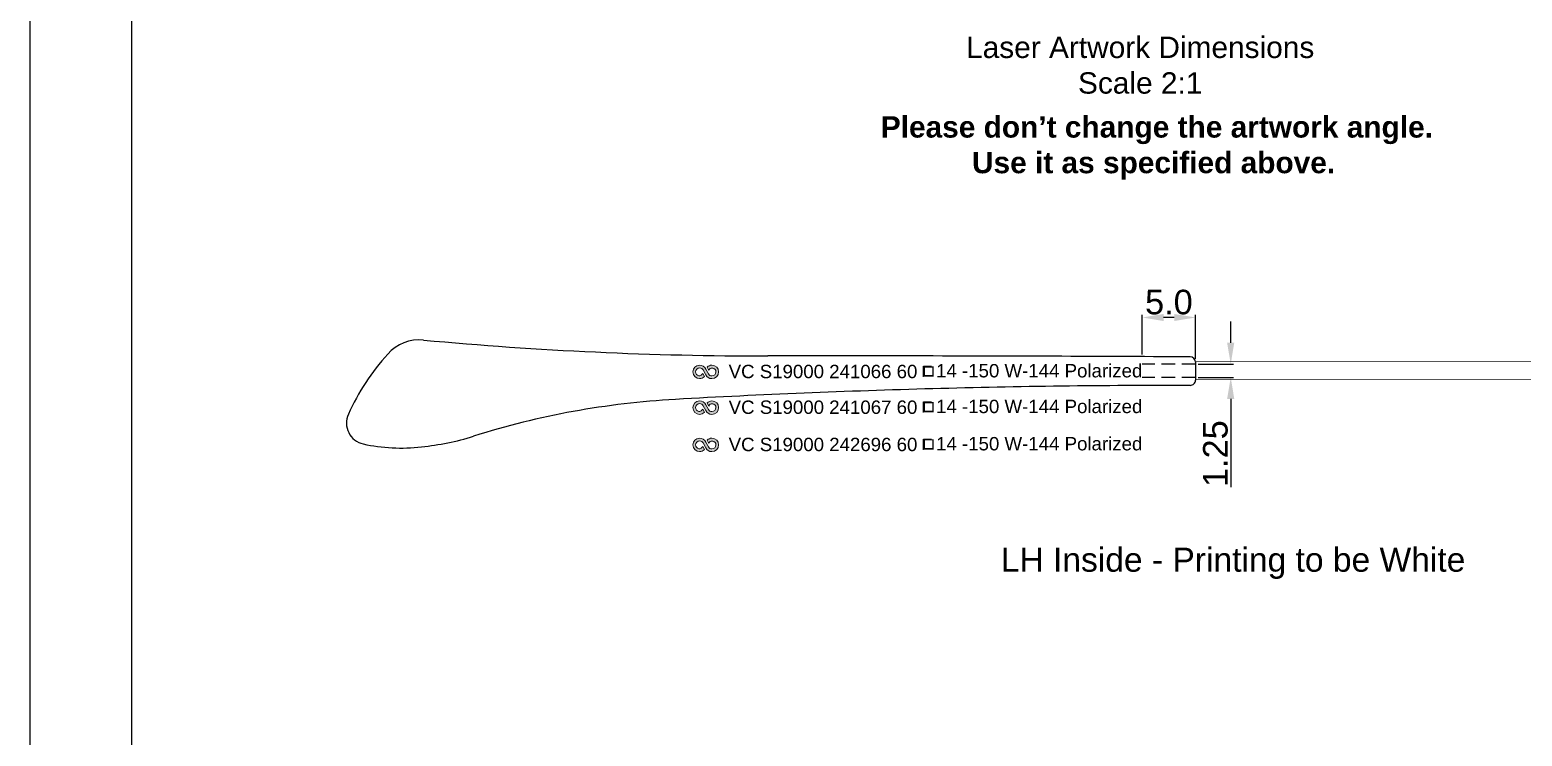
# Model space of a CAD drawing. Header units: millimetres. Extents: x 1186 to 2336, y 1181 to 1549.
# Drawn here: x 1185.9 to 1325.7, y 1397.4 to 1463.5 of the extents above; entities that cross this region are included whole.
import ezdxf

# ---------------------------------------------------------------- set-up
doc = ezdxf.new("R2010")
doc.units = ezdxf.units.MM
doc.linetypes.add('HIDDEN', pattern=[9.525, 6.35, -3.175])
doc.linetypes.add('HIDDEN2', pattern=[0.1875, 0.125, -0.0625])
for name, color, linetype in [('Dimension', 3, 'Continuous'), ('Hidden Line', 1, 'HIDDEN2'), ('图层 1', 7, 'Continuous')]:
    doc.layers.add(name, color=color, linetype=linetype)
doc.layers.add('标注', color=4, linetype='Continuous', lineweight=5)
doc.layers.add('绘图层', color=7, linetype='Continuous', lineweight=15)
doc.styles.get("Standard").update_dxf_attribs({"font": 'arial.ttf'})
doc.styles.add('宋体', font='SimSun.ttf')
doc.dimstyles.new('Standard$0', dxfattribs={"dimtxt": 2.3, "dimasz": 2, "dimexe": 1, "dimexo": 1, "dimgap": 1, "dimtad": 0, "dimtih": 1, "dimtoh": 1, "dimdec": 1, "dimzin": 0, "dimdsep": 46, "dimtxsty": 'Standard', "dimcen": 0, "dimclrd": 4, "dimclre": 4, "dimclrt": 4, "dimadec": 1, "dimazin": 0, "dimtfac": 1, "dimtdec": 1, "dimtofl": 0, "dimtmove": 0, "dimatfit": 0, "dimfxl": 1, "dimtolj": 1, "dimtzin": 0, "dimarcsym": 0})

# ---------------------------------------------------------------- blocks, each defined once
blk = doc.blocks.new('*D168')
at = {"layer": 'Defpoints', "color": 0, "transparency": 16777216}
for p in [(1290.09, 1436.58), (1290.09, 1432.86), (1295.09, 1432.47)]:
    blk.add_point(p, dxfattribs=at)
at = {"layer": 'Dimension', "color": 3, "lineweight": -2, "transparency": 16777216}
for p, q in [((1290.09, 1433.11), (1290.09, 1436.83)), ((1293.09, 1436.58), (1292.09, 1436.58)), ((1295.09, 1432.72), (1295.09, 1436.83))]:
    blk.add_line(p, q, dxfattribs=at)
at = {"layer": 'Dimension', "color": 3, "transparency": 16777216}
for points in [[(1292.09, 1436.91), (1292.09, 1436.25), (1290.09, 1436.58)], [(1293.09, 1436.91), (1293.09, 1436.25), (1295.09, 1436.58)]]:
    blk.add_solid(points, dxfattribs=at)
at = {"layer": 'Dimension', "transparency": 16777216, "insert": (1292.59, 1438.01), "char_height": 2.3, "attachment_point": 5}
blk.add_mtext('\\A1;5.0', dxfattribs=at)
blk = doc.blocks.new('*D169')
at = {"layer": 'Defpoints', "color": 0, "transparency": 16777216}
for p in [(1295.09, 1432.22), (1295.09, 1430.97), (1298.38, 1430.97)]:
    blk.add_point(p, dxfattribs=at)
at = {"layer": 'Dimension', "color": 3, "lineweight": -2, "transparency": 16777216}
for p, q in [((1298.38, 1434.22), (1298.38, 1436.22)), ((1295.34, 1432.22), (1298.63, 1432.22)), ((1295.34, 1430.97), (1298.63, 1430.97)), ((1298.38, 1428.97), (1298.38, 1420.7))]:
    blk.add_line(p, q, dxfattribs=at)
at = {"layer": 'Dimension', "color": 3, "transparency": 16777216}
for points in [[(1298.04, 1434.22), (1298.71, 1434.22), (1298.38, 1432.22)], [(1298.04, 1428.97), (1298.71, 1428.97), (1298.38, 1430.97)]]:
    blk.add_solid(points, dxfattribs=at)
at = {"layer": 'Dimension', "transparency": 16777216, "insert": (1296.95, 1423.84), "char_height": 2.3, "attachment_point": 5, "rotation": 90}
blk.add_mtext('\\A1;1.25', dxfattribs=at)

msp = doc.modelspace()

# ---------------------------------------------------------------- hatches: boundary and pattern name
at = {"lineweight": 5}
h = msp.add_hatch(color=256, dxfattribs=at)
h.dxf.hatch_style = 1
edge = h.paths.add_edge_path()
edge.add_spline(control_points=[(1249.80316, 1431.11148), (1249.65929, 1431.11148), (1249.54084, 1431.18558), (1249.47988, 1431.30894), (1249.47988, 1431.30894), (1249.22826, 1431.75817), (1249.22826, 1431.75817)], knot_values=[8, 8, 8, 8, 9, 9, 9, 10, 10, 10, 10], degree=3, periodic=0)
edge.add_spline(control_points=[(1249.22826, 1431.75817), (1249.1205, 1431.97383), (1248.90469, 1432.11756), (1248.65336, 1432.11756)], knot_values=[10, 10, 10, 10, 11, 11, 11, 11], degree=3, periodic=0)
edge.add_spline(control_points=[(1248.65336, 1432.11756), (1248.29397, 1432.11756), (1248.02443, 1431.83011), (1248.02443, 1431.48878)], knot_values=[11, 11, 11, 11, 12, 12, 12, 12], degree=3, periodic=0)
edge.add_spline(control_points=[(1248.02443, 1431.48878), (1248.02443, 1431.14731), (1248.31188, 1430.85971), (1248.65336, 1430.85971)], knot_values=[12, 12, 12, 12, 13, 13, 13, 13], degree=3, periodic=0)
edge.add_spline(control_points=[(1248.65336, 1430.85971), (1248.81485, 1430.85971), (1248.97663, 1430.93165), (1249.08467, 1431.03955)], knot_values=[13, 13, 13, 13, 14, 14, 14, 14], degree=3, periodic=0)
edge.add_spline(control_points=[(1249.08467, 1431.03955), (1249.08468, 1431.03955), (1249.10259, 1431.05746), (1249.10259, 1431.05746)], knot_values=[14.00001, 14.00001, 14.00001, 14.00001, 14.99999, 14.99999, 14.99999, 14.99999], degree=3, periodic=0)
edge.add_spline(control_points=[(1249.10259, 1431.05746), (1249.10259, 1431.05746), (1249.10259, 1431.05746), (1249.10259, 1431.05746), (1249.10259, 1431.05746), (1248.94081, 1431.34505), (1248.94081, 1431.34505)], knot_values=[14.99999, 14.99999, 14.99999, 14.99999, 15, 15, 15, 15.99999, 15.99999, 15.99999, 15.99999], degree=3, periodic=0)
edge.add_spline(control_points=[(1248.94081, 1431.34505), (1248.94081, 1431.34505), (1248.92261, 1431.30894), (1248.92261, 1431.30894)], knot_values=[16.00001, 16.00001, 16.00001, 16.00001, 17, 17, 17, 17], degree=3, periodic=0)
edge.add_spline(control_points=[(1248.92261, 1431.30894), (1248.91018, 1431.28771), (1248.88678, 1431.25521), (1248.86887, 1431.23715)], knot_values=[17, 17, 17, 17, 18, 18, 18, 18], degree=3, periodic=0)
edge.add_spline(control_points=[(1248.86887, 1431.23715), (1248.79722, 1431.14731), (1248.68918, 1431.11148), (1248.58142, 1431.12939)], knot_values=[18, 18, 18, 18, 19, 19, 19, 19], degree=3, periodic=0)
edge.add_spline(control_points=[(1248.58142, 1431.12939), (1248.40173, 1431.16522), (1248.27606, 1431.32714), (1248.27606, 1431.48878)], knot_values=[19, 19, 19, 19, 20, 20, 20, 20], degree=3, periodic=0)
edge.add_spline(control_points=[(1248.27606, 1431.48878), (1248.27606, 1431.68638), (1248.43784, 1431.86607), (1248.65336, 1431.86607)], knot_values=[20, 20, 20, 20, 21, 21, 21, 21], degree=3, periodic=0)
edge.add_spline(control_points=[(1248.65336, 1431.86607), (1248.79722, 1431.86607), (1248.91943, 1431.78778), (1248.97663, 1431.66847), (1248.97663, 1431.66847), (1249.22826, 1431.21924), (1249.22826, 1431.21924)], knot_values=[21, 21, 21, 21, 22, 22, 22, 23, 23, 23, 23], degree=3, periodic=0)
edge.add_spline(control_points=[(1249.22826, 1431.21924), (1249.33601, 1431.00358), (1249.55182, 1430.85971), (1249.80316, 1430.85971)], knot_values=[23, 23, 23, 23, 24, 24, 24, 24], degree=3, periodic=0)
edge.add_spline(control_points=[(1249.80316, 1430.85971), (1250.16254, 1430.85971), (1250.43208, 1431.14731), (1250.43208, 1431.48878)], knot_values=[24, 24, 24, 24, 25, 25, 25, 25], degree=3, periodic=0)
edge.add_spline(control_points=[(1250.43208, 1431.48878), (1250.45028, 1431.84802), (1250.16254, 1432.11756), (1249.80316, 1432.11756)], knot_values=[25, 25, 25, 25, 26, 26, 26, 26], degree=3, periodic=0)
edge.add_spline(control_points=[(1249.80316, 1432.11756), (1249.64166, 1432.11756), (1249.47988, 1432.04577), (1249.37184, 1431.93801)], knot_values=[0, 0, 0, 0, 1, 1, 1, 1], degree=3, periodic=0)
edge.add_spline(control_points=[(1249.37184, 1431.93801), (1249.37184, 1431.93801), (1249.35392, 1431.91995), (1249.35392, 1431.91995)], knot_values=[1.00001, 1.00001, 1.00001, 1.00001, 1.99999, 1.99999, 1.99999, 1.99999], degree=3, periodic=0)
edge.add_spline(control_points=[(1249.35392, 1431.91995), (1249.35392, 1431.91995), (1249.35392, 1431.91995), (1249.35392, 1431.91995), (1249.35392, 1431.91995), (1249.5157, 1431.63251), (1249.51571, 1431.6325)], knot_values=[1.99999, 1.99999, 1.99999, 1.99999, 2, 2, 2, 2.99999, 2.99999, 2.99999, 2.99999], degree=3, periodic=0)
edge.add_spline(control_points=[(1249.51571, 1431.6325), (1249.51571, 1431.6325), (1249.53362, 1431.66847), (1249.53362, 1431.66847)], knot_values=[3.00001, 3.00001, 3.00001, 3.00001, 4, 4, 4, 4], degree=3, periodic=0)
edge.add_spline(control_points=[(1249.53362, 1431.66847), (1249.55211, 1431.70184), (1249.56973, 1431.72235), (1249.58764, 1431.74026)], knot_values=[4, 4, 4, 4, 5, 5, 5, 5], degree=3, periodic=0)
edge.add_spline(control_points=[(1249.58764, 1431.74026), (1249.67749, 1431.83011), (1249.76733, 1431.86607), (1249.87509, 1431.84802)], knot_values=[5, 5, 5, 5, 6, 6, 6, 6], degree=3, periodic=0)
edge.add_spline(control_points=[(1249.87509, 1431.84802), (1250.05478, 1431.81205), (1250.18045, 1431.66847), (1250.18045, 1431.48878)], knot_values=[6, 6, 6, 6, 7, 7, 7, 7], degree=3, periodic=0)
edge.add_spline(control_points=[(1250.18045, 1431.48878), (1250.18045, 1431.29117), (1250.01867, 1431.11148), (1249.80316, 1431.11148)], knot_values=[7, 7, 7, 7, 8, 8, 8, 8], degree=3, periodic=0)
h = msp.add_hatch(color=256, dxfattribs=at)
h.dxf.hatch_style = 1
h.paths.add_polyline_path([(1270.57601, 1432.02411), (1269.58815, 1432.02411), (1269.58815, 1431.03625), (1270.57601, 1431.03625)])
h.paths.add_polyline_path([(1270.45303, 1431.90113), (1269.71113, 1431.90113), (1269.71113, 1431.15923), (1270.45303, 1431.15923)], flags=16)
h = msp.add_hatch(color=256, dxfattribs=at)
h.dxf.hatch_style = 1
edge = h.paths.add_edge_path()
edge.add_spline(control_points=[(1249.80316, 1427.77142), (1249.65929, 1427.77142), (1249.54084, 1427.84552), (1249.47988, 1427.96888), (1249.47988, 1427.96888), (1249.22826, 1428.41811), (1249.22826, 1428.41811)], knot_values=[8, 8, 8, 8, 9, 9, 9, 10, 10, 10, 10], degree=3, periodic=0)
edge.add_spline(control_points=[(1249.22826, 1428.41811), (1249.1205, 1428.63377), (1248.90469, 1428.7775), (1248.65336, 1428.7775)], knot_values=[10, 10, 10, 10, 11, 11, 11, 11], degree=3, periodic=0)
edge.add_spline(control_points=[(1248.65336, 1428.7775), (1248.29397, 1428.7775), (1248.02443, 1428.49005), (1248.02443, 1428.14872)], knot_values=[11, 11, 11, 11, 12, 12, 12, 12], degree=3, periodic=0)
edge.add_spline(control_points=[(1248.02443, 1428.14872), (1248.02443, 1427.80725), (1248.31188, 1427.51965), (1248.65336, 1427.51965)], knot_values=[12, 12, 12, 12, 13, 13, 13, 13], degree=3, periodic=0)
edge.add_spline(control_points=[(1248.65336, 1427.51965), (1248.81485, 1427.51965), (1248.97663, 1427.59159), (1249.08467, 1427.69949)], knot_values=[13, 13, 13, 13, 14, 14, 14, 14], degree=3, periodic=0)
edge.add_spline(control_points=[(1249.08467, 1427.69949), (1249.08468, 1427.69949), (1249.10259, 1427.7174), (1249.10259, 1427.7174)], knot_values=[14.00001, 14.00001, 14.00001, 14.00001, 14.99999, 14.99999, 14.99999, 14.99999], degree=3, periodic=0)
edge.add_spline(control_points=[(1249.10259, 1427.7174), (1249.10259, 1427.7174), (1249.10259, 1427.7174), (1249.10259, 1427.7174), (1249.10259, 1427.7174), (1248.94081, 1428.00499), (1248.94081, 1428.00499)], knot_values=[14.99999, 14.99999, 14.99999, 14.99999, 15, 15, 15, 15.99999, 15.99999, 15.99999, 15.99999], degree=3, periodic=0)
edge.add_spline(control_points=[(1248.94081, 1428.00499), (1248.94081, 1428.00499), (1248.92261, 1427.96888), (1248.92261, 1427.96888)], knot_values=[16.00001, 16.00001, 16.00001, 16.00001, 17, 17, 17, 17], degree=3, periodic=0)
edge.add_spline(control_points=[(1248.92261, 1427.96888), (1248.91018, 1427.94765), (1248.88678, 1427.91515), (1248.86887, 1427.89709)], knot_values=[17, 17, 17, 17, 18, 18, 18, 18], degree=3, periodic=0)
edge.add_spline(control_points=[(1248.86887, 1427.89709), (1248.79722, 1427.80725), (1248.68918, 1427.77142), (1248.58142, 1427.78933)], knot_values=[18, 18, 18, 18, 19, 19, 19, 19], degree=3, periodic=0)
edge.add_spline(control_points=[(1248.58142, 1427.78933), (1248.40173, 1427.82516), (1248.27606, 1427.98708), (1248.27606, 1428.14872)], knot_values=[19, 19, 19, 19, 20, 20, 20, 20], degree=3, periodic=0)
edge.add_spline(control_points=[(1248.27606, 1428.14872), (1248.27606, 1428.34632), (1248.43784, 1428.52601), (1248.65336, 1428.52601)], knot_values=[20, 20, 20, 20, 21, 21, 21, 21], degree=3, periodic=0)
edge.add_spline(control_points=[(1248.65336, 1428.52601), (1248.79722, 1428.52601), (1248.91943, 1428.44772), (1248.97663, 1428.32841), (1248.97663, 1428.32841), (1249.22826, 1427.87918), (1249.22826, 1427.87918)], knot_values=[21, 21, 21, 21, 22, 22, 22, 23, 23, 23, 23], degree=3, periodic=0)
edge.add_spline(control_points=[(1249.22826, 1427.87918), (1249.33601, 1427.66352), (1249.55182, 1427.51965), (1249.80316, 1427.51965)], knot_values=[23, 23, 23, 23, 24, 24, 24, 24], degree=3, periodic=0)
edge.add_spline(control_points=[(1249.80316, 1427.51965), (1250.16254, 1427.51965), (1250.43208, 1427.80725), (1250.43208, 1428.14872)], knot_values=[24, 24, 24, 24, 25, 25, 25, 25], degree=3, periodic=0)
edge.add_spline(control_points=[(1250.43208, 1428.14872), (1250.45028, 1428.50796), (1250.16254, 1428.7775), (1249.80316, 1428.7775)], knot_values=[25, 25, 25, 25, 26, 26, 26, 26], degree=3, periodic=0)
edge.add_spline(control_points=[(1249.80316, 1428.7775), (1249.64166, 1428.7775), (1249.47988, 1428.70571), (1249.37184, 1428.59795)], knot_values=[0, 0, 0, 0, 1, 1, 1, 1], degree=3, periodic=0)
edge.add_spline(control_points=[(1249.37184, 1428.59795), (1249.37184, 1428.59795), (1249.35392, 1428.57989), (1249.35392, 1428.57989)], knot_values=[1.00001, 1.00001, 1.00001, 1.00001, 1.99999, 1.99999, 1.99999, 1.99999], degree=3, periodic=0)
edge.add_spline(control_points=[(1249.35392, 1428.57989), (1249.35392, 1428.57989), (1249.35392, 1428.57989), (1249.35392, 1428.57989), (1249.35392, 1428.57989), (1249.5157, 1428.29245), (1249.51571, 1428.29244)], knot_values=[1.99999, 1.99999, 1.99999, 1.99999, 2, 2, 2, 2.99999, 2.99999, 2.99999, 2.99999], degree=3, periodic=0)
edge.add_spline(control_points=[(1249.51571, 1428.29244), (1249.51571, 1428.29244), (1249.53362, 1428.32841), (1249.53362, 1428.32841)], knot_values=[3.00001, 3.00001, 3.00001, 3.00001, 4, 4, 4, 4], degree=3, periodic=0)
edge.add_spline(control_points=[(1249.53362, 1428.32841), (1249.55211, 1428.36178), (1249.56973, 1428.38229), (1249.58764, 1428.4002)], knot_values=[4, 4, 4, 4, 5, 5, 5, 5], degree=3, periodic=0)
edge.add_spline(control_points=[(1249.58764, 1428.4002), (1249.67749, 1428.49005), (1249.76733, 1428.52601), (1249.87509, 1428.50796)], knot_values=[5, 5, 5, 5, 6, 6, 6, 6], degree=3, periodic=0)
edge.add_spline(control_points=[(1249.87509, 1428.50796), (1250.05478, 1428.47199), (1250.18045, 1428.32841), (1250.18045, 1428.14872)], knot_values=[6, 6, 6, 6, 7, 7, 7, 7], degree=3, periodic=0)
edge.add_spline(control_points=[(1250.18045, 1428.14872), (1250.18045, 1427.95112), (1250.01867, 1427.77142), (1249.80316, 1427.77142)], knot_values=[7, 7, 7, 7, 8, 8, 8, 8], degree=3, periodic=0)
h = msp.add_hatch(color=256, dxfattribs=at)
h.dxf.hatch_style = 1
h.paths.add_polyline_path([(1270.57601, 1428.68405), (1269.58815, 1428.68405), (1269.58815, 1427.69619), (1270.57601, 1427.69619)])
h.paths.add_polyline_path([(1270.45303, 1428.56107), (1269.71113, 1428.56107), (1269.71113, 1427.81917), (1270.45303, 1427.81917)], flags=16)
h = msp.add_hatch(color=256, dxfattribs=at)
h.dxf.hatch_style = 1
edge = h.paths.add_edge_path()
edge.add_spline(control_points=[(1249.80316, 1424.28385), (1249.65929, 1424.28385), (1249.54084, 1424.35796), (1249.47988, 1424.48131), (1249.47988, 1424.48131), (1249.22826, 1424.93054), (1249.22826, 1424.93054)], knot_values=[8, 8, 8, 8, 9, 9, 9, 10, 10, 10, 10], degree=3, periodic=0)
edge.add_spline(control_points=[(1249.22826, 1424.93054), (1249.1205, 1425.1462), (1248.90469, 1425.28993), (1248.65336, 1425.28993)], knot_values=[10, 10, 10, 10, 11, 11, 11, 11], degree=3, periodic=0)
edge.add_spline(control_points=[(1248.65336, 1425.28993), (1248.29397, 1425.28993), (1248.02443, 1425.00248), (1248.02443, 1424.66115)], knot_values=[11, 11, 11, 11, 12, 12, 12, 12], degree=3, periodic=0)
edge.add_spline(control_points=[(1248.02443, 1424.66115), (1248.02443, 1424.31968), (1248.31188, 1424.03208), (1248.65336, 1424.03208)], knot_values=[12, 12, 12, 12, 13, 13, 13, 13], degree=3, periodic=0)
edge.add_spline(control_points=[(1248.65336, 1424.03208), (1248.81485, 1424.03208), (1248.97663, 1424.10402), (1249.08467, 1424.21192)], knot_values=[13, 13, 13, 13, 14, 14, 14, 14], degree=3, periodic=0)
edge.add_spline(control_points=[(1249.08467, 1424.21192), (1249.08468, 1424.21192), (1249.10259, 1424.22983), (1249.10259, 1424.22983)], knot_values=[14.00001, 14.00001, 14.00001, 14.00001, 14.99999, 14.99999, 14.99999, 14.99999], degree=3, periodic=0)
edge.add_spline(control_points=[(1249.10259, 1424.22983), (1249.10259, 1424.22983), (1249.10259, 1424.22983), (1249.10259, 1424.22983), (1249.10259, 1424.22983), (1248.94081, 1424.51742), (1248.94081, 1424.51743)], knot_values=[14.99999, 14.99999, 14.99999, 14.99999, 15, 15, 15, 15.99999, 15.99999, 15.99999, 15.99999], degree=3, periodic=0)
edge.add_spline(control_points=[(1248.94081, 1424.51743), (1248.94081, 1424.51742), (1248.92261, 1424.48131), (1248.92261, 1424.48131)], knot_values=[16.00001, 16.00001, 16.00001, 16.00001, 17, 17, 17, 17], degree=3, periodic=0)
edge.add_spline(control_points=[(1248.92261, 1424.48131), (1248.91018, 1424.46008), (1248.88678, 1424.42758), (1248.86887, 1424.40952)], knot_values=[17, 17, 17, 17, 18, 18, 18, 18], degree=3, periodic=0)
edge.add_spline(control_points=[(1248.86887, 1424.40952), (1248.79722, 1424.31968), (1248.68918, 1424.28385), (1248.58142, 1424.30177)], knot_values=[18, 18, 18, 18, 19, 19, 19, 19], degree=3, periodic=0)
edge.add_spline(control_points=[(1248.58142, 1424.30177), (1248.40173, 1424.33759), (1248.27606, 1424.49951), (1248.27606, 1424.66115)], knot_values=[19, 19, 19, 19, 20, 20, 20, 20], degree=3, periodic=0)
edge.add_spline(control_points=[(1248.27606, 1424.66115), (1248.27606, 1424.85875), (1248.43784, 1425.03845), (1248.65336, 1425.03845)], knot_values=[20, 20, 20, 20, 21, 21, 21, 21], degree=3, periodic=0)
edge.add_spline(control_points=[(1248.65336, 1425.03845), (1248.79722, 1425.03845), (1248.91943, 1424.96016), (1248.97663, 1424.84084), (1248.97663, 1424.84084), (1249.22826, 1424.39161), (1249.22826, 1424.39161)], knot_values=[21, 21, 21, 21, 22, 22, 22, 23, 23, 23, 23], degree=3, periodic=0)
edge.add_spline(control_points=[(1249.22826, 1424.39161), (1249.33601, 1424.17595), (1249.55182, 1424.03208), (1249.80316, 1424.03208)], knot_values=[23, 23, 23, 23, 24, 24, 24, 24], degree=3, periodic=0)
edge.add_spline(control_points=[(1249.80316, 1424.03208), (1250.16254, 1424.03208), (1250.43208, 1424.31968), (1250.43208, 1424.66115)], knot_values=[24, 24, 24, 24, 25, 25, 25, 25], degree=3, periodic=0)
edge.add_spline(control_points=[(1250.43208, 1424.66115), (1250.45028, 1425.02039), (1250.16254, 1425.28993), (1249.80316, 1425.28993)], knot_values=[25, 25, 25, 25, 26, 26, 26, 26], degree=3, periodic=0)
edge.add_spline(control_points=[(1249.80316, 1425.28993), (1249.64166, 1425.28993), (1249.47988, 1425.21814), (1249.37184, 1425.11038)], knot_values=[0, 0, 0, 0, 1, 1, 1, 1], degree=3, periodic=0)
edge.add_spline(control_points=[(1249.37184, 1425.11038), (1249.37184, 1425.11038), (1249.35392, 1425.09233), (1249.35392, 1425.09233)], knot_values=[1.00001, 1.00001, 1.00001, 1.00001, 1.99999, 1.99999, 1.99999, 1.99999], degree=3, periodic=0)
edge.add_spline(control_points=[(1249.35392, 1425.09233), (1249.35392, 1425.09233), (1249.35392, 1425.09233), (1249.35392, 1425.09233), (1249.35392, 1425.09233), (1249.5157, 1424.80488), (1249.51571, 1424.80488)], knot_values=[1.99999, 1.99999, 1.99999, 1.99999, 2, 2, 2, 2.99999, 2.99999, 2.99999, 2.99999], degree=3, periodic=0)
edge.add_spline(control_points=[(1249.51571, 1424.80488), (1249.51571, 1424.80488), (1249.53362, 1424.84084), (1249.53362, 1424.84084)], knot_values=[3.00001, 3.00001, 3.00001, 3.00001, 4, 4, 4, 4], degree=3, periodic=0)
edge.add_spline(control_points=[(1249.53362, 1424.84084), (1249.55211, 1424.87421), (1249.56973, 1424.89472), (1249.58764, 1424.91263)], knot_values=[4, 4, 4, 4, 5, 5, 5, 5], degree=3, periodic=0)
edge.add_spline(control_points=[(1249.58764, 1424.91263), (1249.67749, 1425.00248), (1249.76733, 1425.03845), (1249.87509, 1425.02039)], knot_values=[5, 5, 5, 5, 6, 6, 6, 6], degree=3, periodic=0)
edge.add_spline(control_points=[(1249.87509, 1425.02039), (1250.05478, 1424.98442), (1250.18045, 1424.84084), (1250.18045, 1424.66115)], knot_values=[6, 6, 6, 6, 7, 7, 7, 7], degree=3, periodic=0)
edge.add_spline(control_points=[(1250.18045, 1424.66115), (1250.18045, 1424.46355), (1250.01867, 1424.28385), (1249.80316, 1424.28385)], knot_values=[7, 7, 7, 7, 8, 8, 8, 8], degree=3, periodic=0)
h = msp.add_hatch(color=256, dxfattribs=at)
h.dxf.hatch_style = 1
h.paths.add_polyline_path([(1270.57601, 1425.19648), (1269.58815, 1425.19648), (1269.58815, 1424.20862), (1270.57601, 1424.20862)])
h.paths.add_polyline_path([(1270.45303, 1425.0735), (1269.71113, 1425.0735), (1269.71113, 1424.3316), (1270.45303, 1424.3316)], flags=16)

# ---------------------------------------------------------------- linework, layer by layer
msp.add_line((1295.08514, 1432.39803), (1295.08514, 1430.72748))
at = {"color": 7, "lineweight": 5}
for p, q in [((1269.58815, 1432.02411), (1269.58815, 1431.03625)), ((1270.35326, 1432.02754), (1269.61136, 1432.02754)), ((1269.71113, 1431.90113), (1269.71113, 1431.15923)), ((1269.71113, 1431.15923), (1270.45303, 1431.15923)), ((1269.58815, 1428.68405), (1269.58815, 1427.69619)), ((1270.35326, 1428.68748), (1269.61136, 1428.68748)), ((1269.71113, 1428.56107), (1269.71113, 1427.81917)), ((1269.71113, 1427.81917), (1270.45303, 1427.81917)), ((1269.58815, 1425.19648), (1269.58815, 1424.20862)), ((1270.35326, 1425.19992), (1269.61136, 1425.19992)), ((1269.71113, 1425.0735), (1269.71113, 1424.3316)), ((1269.71113, 1424.3316), (1270.45303, 1424.3316))]:
    msp.add_line(p, q, dxfattribs=at)
msp.add_lwpolyline([(1185.94437, 1251.83599), (1395.94437, 1251.83599), (1395.94437, 1548.83599), (1185.94437, 1548.83599)], close=True)
msp.add_lwpolyline([(1385.46219, 1256.83599), (1385.46219, 1543.83599), (1195.46219, 1543.83599), (1195.46219, 1256.83599)])
at = {"ltscale": 1000}
for centre, radius, start, end in [((1222.42299, 1430.48649), 4, 84.6997877, 138.0578898), ((1254.84636, 1779.98573), 347, 264.6997877, 270.0333518), ((1235.89366, 1418.38206), 22.1101, 138.0578898, 155.5626059), ((1259.15553, -5622.83278), 7055.81977, 89.935598993, 90.033351763), ((1293.69676, 574.67325), 855.55469, 91.55454538, 93.1700944), ((1250.64241, 1352.03657), 77, 93.1700944, 107.5027545), ((1217.58514, 1426.70159), 2, 155.5626059, 257.5390798), ((1220.47239, 1447.70759), 23.31538, 275.252214, 287.5027545), ((1220.63293, 1440.49381), 16.12496, 257.5390798, 277.0308343)]:
    msp.add_arc(centre, radius, start, end, dxfattribs=at)
for centre, radius, start, end in [((1259.15553, -5622.83278), 7055.81977, 89.712277288, 89.935598993), ((1294.58514, 1432.39803), 0.5, 0, 89.7122773), ((1294.58514, 1430.72748), 0.5, 269.9405409, 360), ((1293.69676, 574.67325), 855.55469, 89.94054087, 91.55454538)]:
    msp.add_arc(centre, radius, start, end)
at = {"layer": 'Hidden Line', "linetype": 'HIDDEN', "ltscale": 0.2}
for p, q in [((1295.08514, 1432.22467), (1290.08514, 1432.22467)), ((1295.08514, 1430.97467), (1290.08514, 1430.97467))]:
    msp.add_line(p, q, dxfattribs=at)
at = {"layer": '图层 1', "lineweight": 0}
for points in [[(1249.80316, 1432.11756), (1249.64166, 1432.11756), (1249.47988, 1432.04577), (1249.37184, 1431.93801), (1249.37184, 1431.93801), (1249.35392, 1431.91995), (1249.35392, 1431.91995), (1249.35392, 1431.91995), (1249.51571, 1431.6325), (1249.51571, 1431.6325), (1249.51571, 1431.6325), (1249.53362, 1431.66847), (1249.53362, 1431.66847), (1249.55211, 1431.70184), (1249.56973, 1431.72235), (1249.58764, 1431.74026), (1249.67749, 1431.83011), (1249.76733, 1431.86607), (1249.87509, 1431.84802), (1250.05478, 1431.81205), (1250.18045, 1431.66847), (1250.18045, 1431.48878), (1250.18045, 1431.29117), (1250.01867, 1431.11148), (1249.80316, 1431.11148), (1249.65929, 1431.11148), (1249.54084, 1431.18558), (1249.47988, 1431.30894), (1249.47988, 1431.30894), (1249.22826, 1431.75817), (1249.22826, 1431.75817), (1249.1205, 1431.97383), (1248.90469, 1432.11756), (1248.65336, 1432.11756), (1248.29397, 1432.11756), (1248.02443, 1431.83011), (1248.02443, 1431.48878), (1248.02443, 1431.14731), (1248.31188, 1430.85971), (1248.65336, 1430.85971), (1248.81485, 1430.85971), (1248.97663, 1430.93165), (1249.08467, 1431.03955), (1249.08467, 1431.03955), (1249.10259, 1431.05746), (1249.10259, 1431.05746), (1249.10259, 1431.05746), (1248.94081, 1431.34505), (1248.94081, 1431.34505), (1248.94081, 1431.34505), (1248.92261, 1431.30894), (1248.92261, 1431.30894), (1248.91018, 1431.28771), (1248.88678, 1431.25521), (1248.86887, 1431.23715), (1248.79722, 1431.14731), (1248.68918, 1431.11148), (1248.58142, 1431.12939), (1248.40173, 1431.16522), (1248.27606, 1431.32714), (1248.27606, 1431.48878), (1248.27606, 1431.68638), (1248.43784, 1431.86607), (1248.65336, 1431.86607), (1248.79722, 1431.86607), (1248.91943, 1431.78778), (1248.97663, 1431.66847), (1248.97663, 1431.66847), (1249.22826, 1431.21924), (1249.22826, 1431.21924), (1249.33601, 1431.00358), (1249.55182, 1430.85971), (1249.80316, 1430.85971), (1250.16254, 1430.85971), (1250.43208, 1431.14731), (1250.43208, 1431.48878), (1250.45028, 1431.84802), (1250.16254, 1432.11756), (1249.80316, 1432.11756)], [(1249.80316, 1428.7775), (1249.64166, 1428.7775), (1249.47988, 1428.70571), (1249.37184, 1428.59795), (1249.37184, 1428.59795), (1249.35392, 1428.57989), (1249.35392, 1428.57989), (1249.35392, 1428.57989), (1249.51571, 1428.29244), (1249.51571, 1428.29244), (1249.51571, 1428.29244), (1249.53362, 1428.32841), (1249.53362, 1428.32841), (1249.55211, 1428.36178), (1249.56973, 1428.38229), (1249.58764, 1428.4002), (1249.67749, 1428.49005), (1249.76733, 1428.52601), (1249.87509, 1428.50796), (1250.05478, 1428.47199), (1250.18045, 1428.32841), (1250.18045, 1428.14872), (1250.18045, 1427.95112), (1250.01867, 1427.77142), (1249.80316, 1427.77142), (1249.65929, 1427.77142), (1249.54084, 1427.84552), (1249.47988, 1427.96888), (1249.47988, 1427.96888), (1249.22826, 1428.41811), (1249.22826, 1428.41811), (1249.1205, 1428.63377), (1248.90469, 1428.7775), (1248.65336, 1428.7775), (1248.29397, 1428.7775), (1248.02443, 1428.49005), (1248.02443, 1428.14872), (1248.02443, 1427.80725), (1248.31188, 1427.51965), (1248.65336, 1427.51965), (1248.81485, 1427.51965), (1248.97663, 1427.59159), (1249.08467, 1427.69949), (1249.08467, 1427.69949), (1249.10259, 1427.7174), (1249.10259, 1427.7174), (1249.10259, 1427.7174), (1248.94081, 1428.00499), (1248.94081, 1428.00499), (1248.94081, 1428.00499), (1248.92261, 1427.96888), (1248.92261, 1427.96888), (1248.91018, 1427.94765), (1248.88678, 1427.91515), (1248.86887, 1427.89709), (1248.79722, 1427.80725), (1248.68918, 1427.77142), (1248.58142, 1427.78933), (1248.40173, 1427.82516), (1248.27606, 1427.98708), (1248.27606, 1428.14872), (1248.27606, 1428.34632), (1248.43784, 1428.52601), (1248.65336, 1428.52601), (1248.79722, 1428.52601), (1248.91943, 1428.44772), (1248.97663, 1428.32841), (1248.97663, 1428.32841), (1249.22826, 1427.87918), (1249.22826, 1427.87918), (1249.33601, 1427.66352), (1249.55182, 1427.51965), (1249.80316, 1427.51965), (1250.16254, 1427.51965), (1250.43208, 1427.80725), (1250.43208, 1428.14872), (1250.45028, 1428.50796), (1250.16254, 1428.7775), (1249.80316, 1428.7775)], [(1249.80316, 1425.28993), (1249.64166, 1425.28993), (1249.47988, 1425.21814), (1249.37184, 1425.11038), (1249.37184, 1425.11038), (1249.35392, 1425.09233), (1249.35392, 1425.09233), (1249.35392, 1425.09233), (1249.51571, 1424.80488), (1249.51571, 1424.80488), (1249.51571, 1424.80488), (1249.53362, 1424.84084), (1249.53362, 1424.84084), (1249.55211, 1424.87421), (1249.56973, 1424.89472), (1249.58764, 1424.91263), (1249.67749, 1425.00248), (1249.76733, 1425.03845), (1249.87509, 1425.02039), (1250.05478, 1424.98442), (1250.18045, 1424.84084), (1250.18045, 1424.66115), (1250.18045, 1424.46355), (1250.01867, 1424.28385), (1249.80316, 1424.28385), (1249.65929, 1424.28385), (1249.54084, 1424.35796), (1249.47988, 1424.48131), (1249.47988, 1424.48131), (1249.22826, 1424.93054), (1249.22826, 1424.93054), (1249.1205, 1425.1462), (1248.90469, 1425.28993), (1248.65336, 1425.28993), (1248.29397, 1425.28993), (1248.02443, 1425.00248), (1248.02443, 1424.66115), (1248.02443, 1424.31968), (1248.31188, 1424.03208), (1248.65336, 1424.03208), (1248.81485, 1424.03208), (1248.97663, 1424.10402), (1249.08467, 1424.21192), (1249.08467, 1424.21192), (1249.10259, 1424.22983), (1249.10259, 1424.22983), (1249.10259, 1424.22983), (1248.94081, 1424.51743), (1248.94081, 1424.51743), (1248.94081, 1424.51743), (1248.92261, 1424.48131), (1248.92261, 1424.48131), (1248.91018, 1424.46008), (1248.88678, 1424.42758), (1248.86887, 1424.40952), (1248.79722, 1424.31968), (1248.68918, 1424.28385), (1248.58142, 1424.30177), (1248.40173, 1424.33759), (1248.27606, 1424.49951), (1248.27606, 1424.66115), (1248.27606, 1424.85875), (1248.43784, 1425.03845), (1248.65336, 1425.03845), (1248.79722, 1425.03845), (1248.91943, 1424.96016), (1248.97663, 1424.84084), (1248.97663, 1424.84084), (1249.22826, 1424.39161), (1249.22826, 1424.39161), (1249.33601, 1424.17595), (1249.55182, 1424.03208), (1249.80316, 1424.03208), (1250.16254, 1424.03208), (1250.43208, 1424.31968), (1250.43208, 1424.66115), (1250.45028, 1425.02039), (1250.16254, 1425.28993), (1249.80316, 1425.28993)]]:
    msp.add_open_spline(points, degree=3, knots=[0, 0, 0, 0, 1, 1, 1, 2, 2, 2, 3, 3, 3, 4, 4, 4, 5, 5, 5, 6, 6, 6, 7, 7, 7, 8, 8, 8, 9, 9, 9, 10, 10, 10, 11, 11, 11, 12, 12, 12, 13, 13, 13, 14, 14, 14, 15, 15, 15, 16, 16, 16, 17, 17, 17, 18, 18, 18, 19, 19, 19, 20, 20, 20, 21, 21, 21, 22, 22, 22, 23, 23, 23, 24, 24, 24, 25, 25, 25, 26, 26, 26, 26], dxfattribs=at)
at = {"layer": '标注', "color": 0, "lineweight": 13, "ltscale": 5}
for p, q in [((1348.94616, 1432.46985), (1295.0839, 1432.42362)), ((1295.08514, 1430.81794), (1348.94616, 1430.77171))]:
    msp.add_line(p, q, dxfattribs=at)

# ---------------------------------------------------------------- texts
at = {"insert": (1265.61468, 1455.40912), "char_height": 2, "width": 53.4879947, "attachment_point": 1}
msp.add_mtext('{\\fArial|b1|i0|c0|p34;Please don’t change the artwork angle.\\P           Use it as specified above.}', dxfattribs=at)
at = {"layer": '绘图层', "color": 7, "linetype": 'ByBlock', "lineweight": 9, "attachment_point": 5, "style": '宋体'}
for s, insert, char_height, width in [('{\\fArial|b0|i0|c0|p34;Laser Artwork Dimensions\\PScale 2:1}', (1289.90163, 1460.17399), 2, 53.6847846), ('{\\fArial|b0|i0|c0|p34;VC S19000 241066 60}', (1260.20605, 1431.5196), 1.25, 28.1019674), ('{\\fArial|b0|i0|c0|p34;14 -150 W-144 Polarized  }', (1280.44815, 1431.5919), 1.25, 21.1754081), ('{\\fArial|b0|i0|c0|p34;VC S19000 241067 60}', (1260.20605, 1428.17954), 1.25, 28.1019674), ('{\\fArial|b0|i0|c0|p34;14 -150 W-144 Polarized  }', (1280.44815, 1428.25184), 1.25, 21.1754081), ('{\\fArial|b0|i0|c0|p34;VC S19000 242696 60}', (1260.20605, 1424.69197), 1.25, 28.1019674), ('{\\fArial|b0|i0|c0|p34;14 -150 W-144 Polarized  }', (1280.44815, 1424.76428), 1.25, 21.1754081), ('{\\fArial|b0|i0|c0|p34;LH Inside - Printing to be White}', (1298.59879, 1413.5828), 2.25, 60.2844571)]:
    msp.add_mtext(s, dxfattribs=dict(at, insert=insert, char_height=char_height, width=width))

# ---------------------------------------------------------------- dimensions: what is measured, and where the dimension line sits
at = {"layer": 'Dimension'}
dim = msp.add_linear_dim(base=(1290.08514, 1436.58101), p1=(1295.08514, 1432.47467), p2=(1290.08514, 1432.86196), dimstyle='Standard$0', override={"dimexe": 0.25, "dimexo": 0.25, "dimgap": 0.25, "dimtad": 1, "dimtih": 0, "dimtoh": 0, "dimclrd": 3, "dimclre": 3, "dimclrt": 256, "dimadec": 2, "dimtdec": 2, "dimatfit": 3}, dxfattribs=at)
dim.commit()
dim.dimension.update_dxf_attribs({"geometry": '*D168', "text_midpoint": (1292.58514, 1438.00533)})
dim = msp.add_linear_dim(base=(1298.37741, 1430.97467), p1=(1295.08514, 1432.22467), p2=(1295.08514, 1430.97467), angle=90, dimstyle='Standard$0', override={"dimexe": 0.25, "dimexo": 0.25, "dimgap": 0.25, "dimtad": 1, "dimtih": 0, "dimtoh": 0, "dimdec": 2, "dimclrd": 3, "dimclre": 3, "dimclrt": 256, "dimadec": 2, "dimtdec": 2, "dimatfit": 3}, dxfattribs=at)
dim.commit()
dim.dimension.update_dxf_attribs({"geometry": '*D169', "text_midpoint": (1296.9531, 1423.83712)})

doc.saveas('drawing.dxf')
